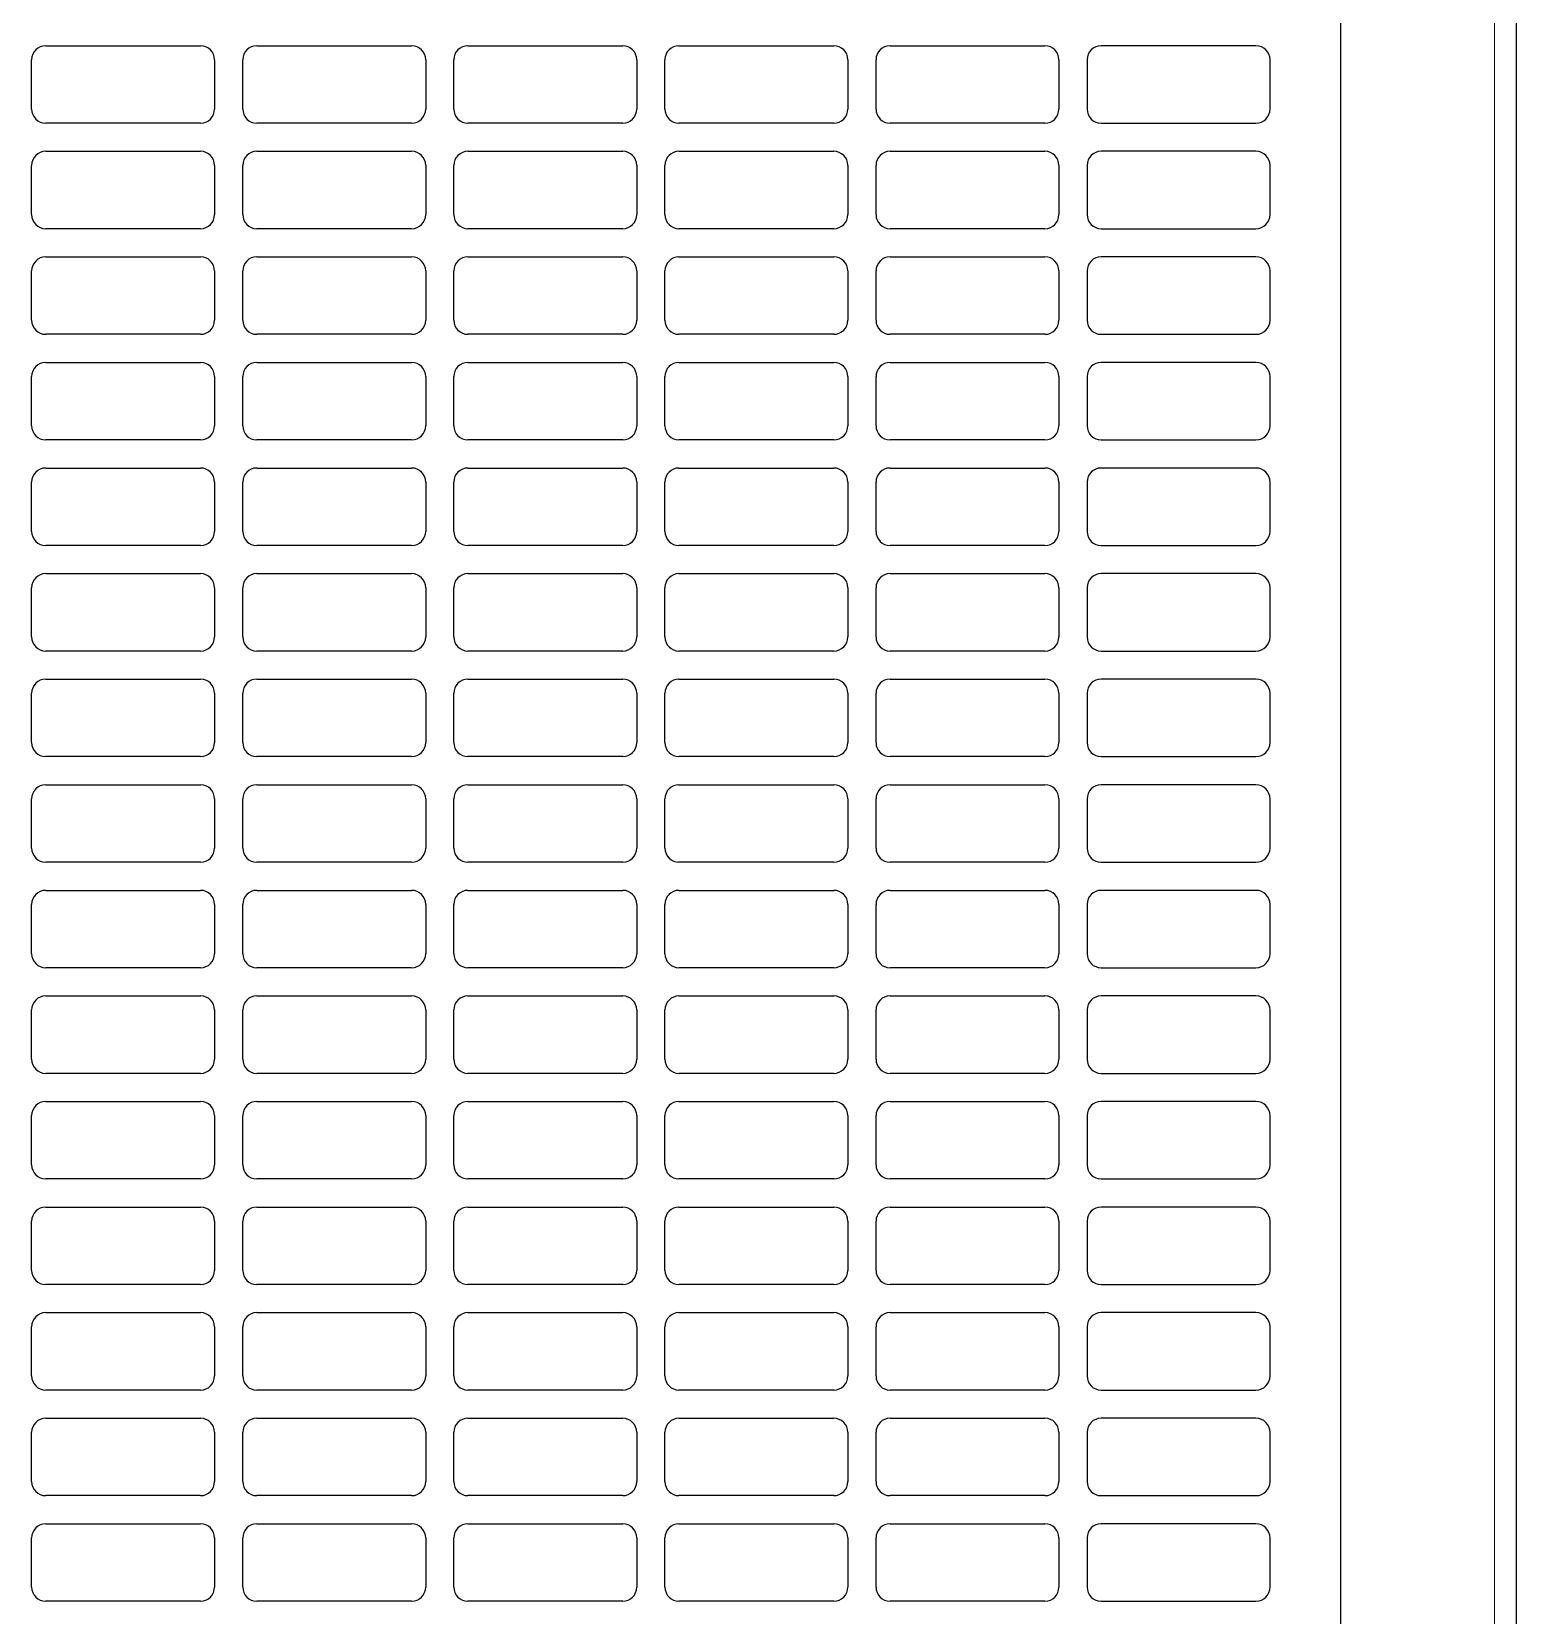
# Model space of a CAD drawing. Header units: millimetres. Extents: x -403 to 1106, y 650 to 1898.
# Drawn here: x 830.3 to 1041.3, y 1057.4 to 1282.4 of the extents above; entities that cross this region are included whole.
import ezdxf

# ---------------------------------------------------------------- set-up
doc = ezdxf.new("R2010")
doc.units = ezdxf.units.MM

msp = doc.modelspace()

# ---------------------------------------------------------------- linework, layer by layer
at = {"color": 7, "linetype": 'Continuous', "lineweight": 25}
for p, q in [((1041.31, 1745.36), (1041.31, 862.36)), ((1016.31, 1716.16), (1016.31, 862.36)), ((832.31, 1280.36), (854.31, 1280.36)), ((862.31, 1280.36), (884.31, 1280.36)), ((892.31, 1280.36), (914.31, 1280.36)), ((922.31, 1280.36), (944.31, 1280.36)), ((952.31, 1280.36), (974.31, 1280.36)), ((1004.31, 1280.36), (982.31, 1280.36)), ((830.31, 1271.36), (830.31, 1278.36)), ((856.31, 1278.36), (856.31, 1271.36)), ((860.31, 1271.36), (860.31, 1278.36)), ((886.31, 1278.36), (886.31, 1271.36)), ((890.31, 1271.36), (890.31, 1278.36)), ((916.31, 1278.36), (916.31, 1271.36)), ((920.31, 1271.36), (920.31, 1278.36)), ((946.31, 1278.36), (946.31, 1271.36)), ((950.31, 1271.36), (950.31, 1278.36)), ((976.31, 1278.36), (976.31, 1271.36)), ((980.31, 1278.36), (980.31, 1271.36)), ((1006.31, 1271.36), (1006.31, 1278.36)), ((854.31, 1269.36), (832.31, 1269.36)), ((884.31, 1269.36), (862.31, 1269.36)), ((914.31, 1269.36), (892.31, 1269.36)), ((944.31, 1269.36), (922.31, 1269.36)), ((974.31, 1269.36), (952.31, 1269.36)), ((982.31, 1269.36), (1004.31, 1269.36)), ((832.31, 1265.36), (854.31, 1265.36)), ((862.31, 1265.36), (884.31, 1265.36)), ((892.31, 1265.36), (914.31, 1265.36)), ((922.31, 1265.36), (944.31, 1265.36)), ((952.31, 1265.36), (974.31, 1265.36)), ((1004.31, 1265.36), (982.31, 1265.36)), ((830.31, 1256.36), (830.31, 1263.36)), ((856.31, 1263.36), (856.31, 1256.36)), ((860.31, 1256.36), (860.31, 1263.36)), ((886.31, 1263.36), (886.31, 1256.36)), ((890.31, 1256.36), (890.31, 1263.36)), ((916.31, 1263.36), (916.31, 1256.36)), ((920.31, 1256.36), (920.31, 1263.36)), ((946.31, 1263.36), (946.31, 1256.36)), ((950.31, 1256.36), (950.31, 1263.36)), ((976.31, 1263.36), (976.31, 1256.36)), ((980.31, 1263.36), (980.31, 1256.36)), ((1006.31, 1256.36), (1006.31, 1263.36)), ((854.31, 1254.36), (832.31, 1254.36)), ((884.31, 1254.36), (862.31, 1254.36)), ((914.31, 1254.36), (892.31, 1254.36)), ((944.31, 1254.36), (922.31, 1254.36)), ((974.31, 1254.36), (952.31, 1254.36)), ((982.31, 1254.36), (1004.31, 1254.36)), ((832.31, 1250.36), (854.31, 1250.36)), ((862.31, 1250.36), (884.31, 1250.36)), ((892.31, 1250.36), (914.31, 1250.36)), ((922.31, 1250.36), (944.31, 1250.36)), ((952.31, 1250.36), (974.31, 1250.36)), ((1004.31, 1250.36), (982.31, 1250.36)), ((830.31, 1241.36), (830.31, 1248.36)), ((856.31, 1248.36), (856.31, 1241.36)), ((860.31, 1241.36), (860.31, 1248.36)), ((886.31, 1248.36), (886.31, 1241.36)), ((890.31, 1241.36), (890.31, 1248.36)), ((916.31, 1248.36), (916.31, 1241.36)), ((920.31, 1241.36), (920.31, 1248.36)), ((946.31, 1248.36), (946.31, 1241.36)), ((950.31, 1241.36), (950.31, 1248.36)), ((976.31, 1248.36), (976.31, 1241.36)), ((980.31, 1248.36), (980.31, 1241.36)), ((1006.31, 1241.36), (1006.31, 1248.36)), ((854.31, 1239.36), (832.31, 1239.36)), ((884.31, 1239.36), (862.31, 1239.36)), ((914.31, 1239.36), (892.31, 1239.36)), ((944.31, 1239.36), (922.31, 1239.36)), ((974.31, 1239.36), (952.31, 1239.36)), ((982.31, 1239.36), (1004.31, 1239.36)), ((832.31, 1235.36), (854.31, 1235.36)), ((862.31, 1235.36), (884.31, 1235.36)), ((892.31, 1235.36), (914.31, 1235.36)), ((922.31, 1235.36), (944.31, 1235.36)), ((952.31, 1235.36), (974.31, 1235.36)), ((1004.31, 1235.36), (982.31, 1235.36)), ((830.31, 1226.36), (830.31, 1233.36)), ((856.31, 1233.36), (856.31, 1226.36)), ((860.31, 1226.36), (860.31, 1233.36)), ((886.31, 1233.36), (886.31, 1226.36)), ((890.31, 1226.36), (890.31, 1233.36)), ((916.31, 1233.36), (916.31, 1226.36)), ((920.31, 1226.36), (920.31, 1233.36)), ((946.31, 1233.36), (946.31, 1226.36)), ((950.31, 1226.36), (950.31, 1233.36)), ((976.31, 1233.36), (976.31, 1226.36)), ((980.31, 1233.36), (980.31, 1226.36)), ((1006.31, 1226.36), (1006.31, 1233.36)), ((854.31, 1224.36), (832.31, 1224.36)), ((884.31, 1224.36), (862.31, 1224.36)), ((914.31, 1224.36), (892.31, 1224.36)), ((944.31, 1224.36), (922.31, 1224.36)), ((974.31, 1224.36), (952.31, 1224.36)), ((982.31, 1224.36), (1004.31, 1224.36)), ((832.31, 1220.36), (854.31, 1220.36)), ((862.31, 1220.36), (884.31, 1220.36)), ((892.31, 1220.36), (914.31, 1220.36)), ((922.31, 1220.36), (944.31, 1220.36)), ((952.31, 1220.36), (974.31, 1220.36)), ((1004.31, 1220.36), (982.31, 1220.36)), ((830.31, 1211.36), (830.31, 1218.36)), ((856.31, 1218.36), (856.31, 1211.36)), ((860.31, 1211.36), (860.31, 1218.36)), ((886.31, 1218.36), (886.31, 1211.36)), ((890.31, 1211.36), (890.31, 1218.36)), ((916.31, 1218.36), (916.31, 1211.36)), ((920.31, 1211.36), (920.31, 1218.36)), ((946.31, 1218.36), (946.31, 1211.36)), ((950.31, 1211.36), (950.31, 1218.36)), ((976.31, 1218.36), (976.31, 1211.36)), ((980.31, 1218.36), (980.31, 1211.36)), ((1006.31, 1211.36), (1006.31, 1218.36)), ((854.31, 1209.36), (832.31, 1209.36)), ((884.31, 1209.36), (862.31, 1209.36)), ((914.31, 1209.36), (892.31, 1209.36)), ((944.31, 1209.36), (922.31, 1209.36)), ((974.31, 1209.36), (952.31, 1209.36)), ((982.31, 1209.36), (1004.31, 1209.36)), ((832.31, 1205.36), (854.31, 1205.36)), ((862.31, 1205.36), (884.31, 1205.36)), ((892.31, 1205.36), (914.31, 1205.36)), ((922.31, 1205.36), (944.31, 1205.36)), ((952.31, 1205.36), (974.31, 1205.36)), ((1004.31, 1205.36), (982.31, 1205.36)), ((830.31, 1196.36), (830.31, 1203.36)), ((856.31, 1203.36), (856.31, 1196.36)), ((860.31, 1196.36), (860.31, 1203.36)), ((886.31, 1203.36), (886.31, 1196.36)), ((890.31, 1196.36), (890.31, 1203.36)), ((916.31, 1203.36), (916.31, 1196.36)), ((920.31, 1196.36), (920.31, 1203.36)), ((946.31, 1203.36), (946.31, 1196.36)), ((950.31, 1196.36), (950.31, 1203.36)), ((976.31, 1203.36), (976.31, 1196.36)), ((980.31, 1203.36), (980.31, 1196.36)), ((1006.31, 1196.36), (1006.31, 1203.36)), ((854.31, 1194.36), (832.31, 1194.36)), ((884.31, 1194.36), (862.31, 1194.36)), ((914.31, 1194.36), (892.31, 1194.36)), ((944.31, 1194.36), (922.31, 1194.36)), ((974.31, 1194.36), (952.31, 1194.36)), ((982.31, 1194.36), (1004.31, 1194.36)), ((832.31, 1190.36), (854.31, 1190.36)), ((862.31, 1190.36), (884.31, 1190.36)), ((892.31, 1190.36), (914.31, 1190.36)), ((922.31, 1190.36), (944.31, 1190.36)), ((952.31, 1190.36), (974.31, 1190.36)), ((1004.31, 1190.36), (982.31, 1190.36)), ((830.31, 1181.36), (830.31, 1188.36)), ((856.31, 1188.36), (856.31, 1181.36)), ((860.31, 1181.36), (860.31, 1188.36)), ((886.31, 1188.36), (886.31, 1181.36)), ((890.31, 1181.36), (890.31, 1188.36)), ((916.31, 1188.36), (916.31, 1181.36)), ((920.31, 1181.36), (920.31, 1188.36)), ((946.31, 1188.36), (946.31, 1181.36)), ((950.31, 1181.36), (950.31, 1188.36)), ((976.31, 1188.36), (976.31, 1181.36)), ((980.31, 1188.36), (980.31, 1181.36)), ((1006.31, 1181.36), (1006.31, 1188.36)), ((854.31, 1179.36), (832.31, 1179.36)), ((884.31, 1179.36), (862.31, 1179.36)), ((914.31, 1179.36), (892.31, 1179.36)), ((944.31, 1179.36), (922.31, 1179.36)), ((974.31, 1179.36), (952.31, 1179.36)), ((982.31, 1179.36), (1004.31, 1179.36)), ((832.31, 1175.36), (854.31, 1175.36)), ((862.31, 1175.36), (884.31, 1175.36)), ((892.31, 1175.36), (914.31, 1175.36)), ((922.31, 1175.36), (944.31, 1175.36)), ((952.31, 1175.36), (974.31, 1175.36)), ((1004.31, 1175.36), (982.31, 1175.36)), ((830.31, 1166.36), (830.31, 1173.36)), ((856.31, 1173.36), (856.31, 1166.36)), ((860.31, 1166.36), (860.31, 1173.36)), ((886.31, 1173.36), (886.31, 1166.36)), ((890.31, 1166.36), (890.31, 1173.36)), ((916.31, 1173.36), (916.31, 1166.36)), ((920.31, 1166.36), (920.31, 1173.36)), ((946.31, 1173.36), (946.31, 1166.36)), ((950.31, 1166.36), (950.31, 1173.36)), ((976.31, 1173.36), (976.31, 1166.36)), ((980.31, 1173.36), (980.31, 1166.36)), ((1006.31, 1166.36), (1006.31, 1173.36)), ((854.31, 1164.36), (832.31, 1164.36)), ((884.31, 1164.36), (862.31, 1164.36)), ((914.31, 1164.36), (892.31, 1164.36)), ((944.31, 1164.36), (922.31, 1164.36)), ((974.31, 1164.36), (952.31, 1164.36)), ((982.31, 1164.36), (1004.31, 1164.36)), ((832.31, 1160.36), (854.31, 1160.36)), ((862.31, 1160.36), (884.31, 1160.36)), ((892.31, 1160.36), (914.31, 1160.36)), ((922.31, 1160.36), (944.31, 1160.36)), ((952.31, 1160.36), (974.31, 1160.36)), ((1004.31, 1160.36), (982.31, 1160.36)), ((830.31, 1151.36), (830.31, 1158.36)), ((856.31, 1158.36), (856.31, 1151.36)), ((860.31, 1151.36), (860.31, 1158.36)), ((886.31, 1158.36), (886.31, 1151.36)), ((890.31, 1151.36), (890.31, 1158.36)), ((916.31, 1158.36), (916.31, 1151.36)), ((920.31, 1151.36), (920.31, 1158.36)), ((946.31, 1158.36), (946.31, 1151.36)), ((950.31, 1151.36), (950.31, 1158.36)), ((976.31, 1158.36), (976.31, 1151.36)), ((980.31, 1158.36), (980.31, 1151.36)), ((1006.31, 1151.36), (1006.31, 1158.36)), ((854.31, 1149.36), (832.31, 1149.36)), ((884.31, 1149.36), (862.31, 1149.36)), ((914.31, 1149.36), (892.31, 1149.36)), ((944.31, 1149.36), (922.31, 1149.36)), ((974.31, 1149.36), (952.31, 1149.36)), ((982.31, 1149.36), (1004.31, 1149.36)), ((832.31, 1145.36), (854.31, 1145.36)), ((862.31, 1145.36), (884.31, 1145.36)), ((892.31, 1145.36), (914.31, 1145.36)), ((922.31, 1145.36), (944.31, 1145.36)), ((952.31, 1145.36), (974.31, 1145.36)), ((1004.31, 1145.36), (982.31, 1145.36)), ((830.31, 1136.36), (830.31, 1143.36)), ((856.31, 1143.36), (856.31, 1136.36)), ((860.31, 1136.36), (860.31, 1143.36)), ((886.31, 1143.36), (886.31, 1136.36)), ((890.31, 1136.36), (890.31, 1143.36)), ((916.31, 1143.36), (916.31, 1136.36)), ((920.31, 1136.36), (920.31, 1143.36)), ((946.31, 1143.36), (946.31, 1136.36)), ((950.31, 1136.36), (950.31, 1143.36)), ((976.31, 1143.36), (976.31, 1136.36)), ((980.31, 1143.36), (980.31, 1136.36)), ((1006.31, 1136.36), (1006.31, 1143.36)), ((854.31, 1134.36), (832.31, 1134.36)), ((884.31, 1134.36), (862.31, 1134.36)), ((914.31, 1134.36), (892.31, 1134.36)), ((944.31, 1134.36), (922.31, 1134.36)), ((974.31, 1134.36), (952.31, 1134.36)), ((982.31, 1134.36), (1004.31, 1134.36)), ((832.31, 1130.36), (854.31, 1130.36)), ((862.31, 1130.36), (884.31, 1130.36)), ((892.31, 1130.36), (914.31, 1130.36)), ((922.31, 1130.36), (944.31, 1130.36)), ((952.31, 1130.36), (974.31, 1130.36)), ((1004.31, 1130.36), (982.31, 1130.36)), ((830.31, 1121.36), (830.31, 1128.36)), ((856.31, 1128.36), (856.31, 1121.36)), ((860.31, 1121.36), (860.31, 1128.36)), ((886.31, 1128.36), (886.31, 1121.36)), ((890.31, 1121.36), (890.31, 1128.36)), ((916.31, 1128.36), (916.31, 1121.36)), ((920.31, 1121.36), (920.31, 1128.36)), ((946.31, 1128.36), (946.31, 1121.36)), ((950.31, 1121.36), (950.31, 1128.36)), ((976.31, 1128.36), (976.31, 1121.36)), ((980.31, 1128.36), (980.31, 1121.36)), ((1006.31, 1121.36), (1006.31, 1128.36)), ((854.31, 1119.36), (832.31, 1119.36)), ((884.31, 1119.36), (862.31, 1119.36)), ((914.31, 1119.36), (892.31, 1119.36)), ((944.31, 1119.36), (922.31, 1119.36)), ((974.31, 1119.36), (952.31, 1119.36)), ((982.31, 1119.36), (1004.31, 1119.36)), ((832.31, 1115.36), (854.31, 1115.36)), ((862.31, 1115.36), (884.31, 1115.36)), ((892.31, 1115.36), (914.31, 1115.36)), ((922.31, 1115.36), (944.31, 1115.36)), ((952.31, 1115.36), (974.31, 1115.36)), ((1004.31, 1115.36), (982.31, 1115.36)), ((830.31, 1106.36), (830.31, 1113.36)), ((856.31, 1113.36), (856.31, 1106.36)), ((860.31, 1106.36), (860.31, 1113.36)), ((886.31, 1113.36), (886.31, 1106.36)), ((890.31, 1106.36), (890.31, 1113.36)), ((916.31, 1113.36), (916.31, 1106.36)), ((920.31, 1106.36), (920.31, 1113.36)), ((946.31, 1113.36), (946.31, 1106.36)), ((950.31, 1106.36), (950.31, 1113.36)), ((976.31, 1113.36), (976.31, 1106.36)), ((980.31, 1113.36), (980.31, 1106.36)), ((1006.31, 1106.36), (1006.31, 1113.36)), ((854.31, 1104.36), (832.31, 1104.36)), ((884.31, 1104.36), (862.31, 1104.36)), ((914.31, 1104.36), (892.31, 1104.36)), ((944.31, 1104.36), (922.31, 1104.36)), ((974.31, 1104.36), (952.31, 1104.36)), ((982.31, 1104.36), (1004.31, 1104.36)), ((832.31, 1100.36), (854.31, 1100.36)), ((862.31, 1100.36), (884.31, 1100.36)), ((892.31, 1100.36), (914.31, 1100.36)), ((922.31, 1100.36), (944.31, 1100.36)), ((952.31, 1100.36), (974.31, 1100.36)), ((1004.31, 1100.36), (982.31, 1100.36)), ((830.31, 1091.36), (830.31, 1098.36)), ((856.31, 1098.36), (856.31, 1091.36)), ((860.31, 1091.36), (860.31, 1098.36)), ((886.31, 1098.36), (886.31, 1091.36)), ((890.31, 1091.36), (890.31, 1098.36)), ((916.31, 1098.36), (916.31, 1091.36)), ((920.31, 1091.36), (920.31, 1098.36)), ((946.31, 1098.36), (946.31, 1091.36)), ((950.31, 1091.36), (950.31, 1098.36)), ((976.31, 1098.36), (976.31, 1091.36)), ((980.31, 1098.36), (980.31, 1091.36)), ((1006.31, 1091.36), (1006.31, 1098.36)), ((854.31, 1089.36), (832.31, 1089.36)), ((884.31, 1089.36), (862.31, 1089.36)), ((914.31, 1089.36), (892.31, 1089.36)), ((944.31, 1089.36), (922.31, 1089.36)), ((974.31, 1089.36), (952.31, 1089.36)), ((982.31, 1089.36), (1004.31, 1089.36)), ((832.31, 1085.36), (854.31, 1085.36)), ((862.31, 1085.36), (884.31, 1085.36)), ((892.31, 1085.36), (914.31, 1085.36)), ((922.31, 1085.36), (944.31, 1085.36)), ((952.31, 1085.36), (974.31, 1085.36)), ((1004.31, 1085.36), (982.31, 1085.36)), ((830.31, 1076.36), (830.31, 1083.36)), ((856.31, 1083.36), (856.31, 1076.36)), ((860.31, 1076.36), (860.31, 1083.36)), ((886.31, 1083.36), (886.31, 1076.36)), ((890.31, 1076.36), (890.31, 1083.36)), ((916.31, 1083.36), (916.31, 1076.36)), ((920.31, 1076.36), (920.31, 1083.36)), ((946.31, 1083.36), (946.31, 1076.36)), ((950.31, 1076.36), (950.31, 1083.36)), ((976.31, 1083.36), (976.31, 1076.36)), ((980.31, 1083.36), (980.31, 1076.36)), ((1006.31, 1076.36), (1006.31, 1083.36)), ((854.31, 1074.36), (832.31, 1074.36)), ((884.31, 1074.36), (862.31, 1074.36)), ((914.31, 1074.36), (892.31, 1074.36)), ((944.31, 1074.36), (922.31, 1074.36)), ((974.31, 1074.36), (952.31, 1074.36)), ((982.31, 1074.36), (1004.31, 1074.36)), ((832.31, 1070.36), (854.31, 1070.36)), ((862.31, 1070.36), (884.31, 1070.36)), ((892.31, 1070.36), (914.31, 1070.36)), ((922.31, 1070.36), (944.31, 1070.36)), ((952.31, 1070.36), (974.31, 1070.36)), ((1004.31, 1070.36), (982.31, 1070.36)), ((830.31, 1061.36), (830.31, 1068.36)), ((856.31, 1068.36), (856.31, 1061.36)), ((860.31, 1061.36), (860.31, 1068.36)), ((886.31, 1068.36), (886.31, 1061.36)), ((890.31, 1061.36), (890.31, 1068.36)), ((916.31, 1068.36), (916.31, 1061.36)), ((920.31, 1061.36), (920.31, 1068.36)), ((946.31, 1068.36), (946.31, 1061.36)), ((950.31, 1061.36), (950.31, 1068.36)), ((976.31, 1068.36), (976.31, 1061.36)), ((980.31, 1068.36), (980.31, 1061.36)), ((1006.31, 1061.36), (1006.31, 1068.36)), ((854.31, 1059.36), (832.31, 1059.36)), ((884.31, 1059.36), (862.31, 1059.36)), ((914.31, 1059.36), (892.31, 1059.36)), ((944.31, 1059.36), (922.31, 1059.36)), ((974.31, 1059.36), (952.31, 1059.36)), ((982.31, 1059.36), (1004.31, 1059.36))]:
    msp.add_line(p, q, dxfattribs=at)
at = {"color": 8, "linetype": 'Continuous', "lineweight": 18}
msp.add_line((1038.21, 1716.16), (1038.21, 862.36), dxfattribs=at)
at = {"color": 7, "linetype": 'Continuous', "lineweight": 25}
for centre, start, end in [((832.31, 1278.36), 90, 180), ((854.31, 1278.36), 0, 90), ((862.31, 1278.36), 90, 180), ((884.31, 1278.36), 0, 90), ((892.31, 1278.36), 90, 180), ((914.31, 1278.36), 0, 90), ((922.31, 1278.36), 90, 180), ((944.31, 1278.36), 0, 90), ((952.31, 1278.36), 90, 180), ((974.31, 1278.36), 360, 90), ((982.31, 1278.36), 90, 180), ((1004.31, 1278.36), 0, 90), ((832.31, 1271.36), 180, 270), ((854.31, 1271.36), 270, 360), ((862.31, 1271.36), 180, 270), ((884.31, 1271.36), 270, 0), ((892.31, 1271.36), 180, 270), ((914.31, 1271.36), 270, 0), ((922.31, 1271.36), 180, 270), ((944.31, 1271.36), 270, 360), ((952.31, 1271.36), 180, 270), ((974.31, 1271.36), 270, 360), ((982.31, 1271.36), 180, 270), ((1004.31, 1271.36), 270, 0), ((832.31, 1263.36), 90, 180), ((854.31, 1263.36), 0, 90), ((862.31, 1263.36), 90, 180), ((884.31, 1263.36), 0, 90), ((892.31, 1263.36), 90, 180), ((914.31, 1263.36), 0, 90), ((922.31, 1263.36), 90, 180), ((944.31, 1263.36), 0, 90), ((952.31, 1263.36), 90, 180), ((974.31, 1263.36), 0, 90), ((982.31, 1263.36), 90, 180), ((1004.31, 1263.36), 0, 90), ((832.31, 1256.36), 180, 270), ((854.31, 1256.36), 270, 0), ((862.31, 1256.36), 180, 270), ((884.31, 1256.36), 270, 360), ((892.31, 1256.36), 180, 270), ((914.31, 1256.36), 270, 360), ((922.31, 1256.36), 180, 270), ((944.31, 1256.36), 270, 0), ((952.31, 1256.36), 180, 270), ((974.31, 1256.36), 270, 0), ((982.31, 1256.36), 180, 270), ((1004.31, 1256.36), 270, 0), ((832.31, 1248.36), 90, 180), ((854.31, 1248.36), 0, 90), ((862.31, 1248.36), 90, 180), ((884.31, 1248.36), 0, 90), ((892.31, 1248.36), 90, 180), ((914.31, 1248.36), 0, 90), ((922.31, 1248.36), 90, 180), ((944.31, 1248.36), 0, 90), ((952.31, 1248.36), 90, 180), ((974.31, 1248.36), 0, 90), ((982.31, 1248.36), 90, 180), ((1004.31, 1248.36), 0, 90), ((832.31, 1241.36), 180, 270), ((854.31, 1241.36), 270, 0), ((862.31, 1241.36), 180, 270), ((884.31, 1241.36), 270, 0), ((892.31, 1241.36), 180, 270), ((914.31, 1241.36), 270, 0), ((922.31, 1241.36), 180, 270), ((944.31, 1241.36), 270, 0), ((952.31, 1241.36), 180, 270), ((974.31, 1241.36), 270, 0), ((982.31, 1241.36), 180, 270), ((1004.31, 1241.36), 270, 0), ((832.31, 1233.36), 90, 180), ((854.31, 1233.36), 0, 90), ((862.31, 1233.36), 90, 180), ((884.31, 1233.36), 0, 90), ((892.31, 1233.36), 90, 180), ((914.31, 1233.36), 0, 90), ((922.31, 1233.36), 90, 180), ((944.31, 1233.36), 0, 90), ((952.31, 1233.36), 90, 180), ((974.31, 1233.36), 0, 90), ((982.31, 1233.36), 90, 180), ((1004.31, 1233.36), 0, 90), ((832.31, 1226.36), 180, 270), ((854.31, 1226.36), 270, 0), ((862.31, 1226.36), 180, 270), ((884.31, 1226.36), 270, 0), ((892.31, 1226.36), 180, 270), ((914.31, 1226.36), 270, 0), ((922.31, 1226.36), 180, 270), ((944.31, 1226.36), 270, 0), ((952.31, 1226.36), 180, 270), ((974.31, 1226.36), 270, 0), ((982.31, 1226.36), 180, 270), ((1004.31, 1226.36), 270, 0), ((832.31, 1218.36), 90, 180), ((854.31, 1218.36), 0, 90), ((862.31, 1218.36), 90, 180), ((884.31, 1218.36), 0, 90), ((892.31, 1218.36), 90, 180), ((914.31, 1218.36), 0, 90), ((922.31, 1218.36), 90, 180), ((944.31, 1218.36), 0, 90), ((952.31, 1218.36), 90, 180), ((974.31, 1218.36), 0, 90), ((982.31, 1218.36), 90, 180), ((1004.31, 1218.36), 0, 90), ((832.31, 1211.36), 180, 270), ((854.31, 1211.36), 270, 0), ((862.31, 1211.36), 180, 270), ((884.31, 1211.36), 270, 0), ((892.31, 1211.36), 180, 270), ((914.31, 1211.36), 270, 0), ((922.31, 1211.36), 180, 270), ((944.31, 1211.36), 270, 0), ((952.31, 1211.36), 180, 270), ((974.31, 1211.36), 270, 0), ((982.31, 1211.36), 180, 270), ((1004.31, 1211.36), 270, 0), ((832.31, 1203.36), 90, 180), ((854.31, 1203.36), 0, 90), ((862.31, 1203.36), 90, 180), ((884.31, 1203.36), 0, 90), ((892.31, 1203.36), 90, 180), ((914.31, 1203.36), 0, 90), ((922.31, 1203.36), 90, 180), ((944.31, 1203.36), 0, 90), ((952.31, 1203.36), 90, 180), ((974.31, 1203.36), 0, 90), ((982.31, 1203.36), 90, 180), ((1004.31, 1203.36), 0, 90), ((832.31, 1196.36), 180, 270), ((854.31, 1196.36), 270, 0), ((862.31, 1196.36), 180, 270), ((884.31, 1196.36), 270, 0), ((892.31, 1196.36), 180, 270), ((914.31, 1196.36), 270, 0), ((922.31, 1196.36), 180, 270), ((944.31, 1196.36), 270, 0), ((952.31, 1196.36), 180, 270), ((974.31, 1196.36), 270, 360), ((982.31, 1196.36), 180, 270), ((1004.31, 1196.36), 270, 0), ((832.31, 1188.36), 90, 180), ((854.31, 1188.36), 0, 90), ((862.31, 1188.36), 90, 180), ((884.31, 1188.36), 0, 90), ((892.31, 1188.36), 90, 180), ((914.31, 1188.36), 0, 90), ((922.31, 1188.36), 90, 180), ((944.31, 1188.36), 0, 90), ((952.31, 1188.36), 90, 180), ((974.31, 1188.36), 0, 90), ((982.31, 1188.36), 90, 180), ((1004.31, 1188.36), 0, 90), ((832.31, 1181.36), 180, 270), ((854.31, 1181.36), 270, 0), ((862.31, 1181.36), 180, 270), ((884.31, 1181.36), 270, 360), ((892.31, 1181.36), 180, 270), ((914.31, 1181.36), 270, 0), ((922.31, 1181.36), 180, 270), ((944.31, 1181.36), 270, 0), ((952.31, 1181.36), 180, 270), ((974.31, 1181.36), 270, 0), ((982.31, 1181.36), 180, 270), ((1004.31, 1181.36), 270, 0), ((832.31, 1173.36), 90, 180), ((854.31, 1173.36), 0, 90), ((862.31, 1173.36), 90, 180), ((884.31, 1173.36), 0, 90), ((892.31, 1173.36), 90, 180), ((914.31, 1173.36), 0, 90), ((922.31, 1173.36), 90, 180), ((944.31, 1173.36), 0, 90), ((952.31, 1173.36), 90, 180), ((974.31, 1173.36), 0, 90), ((982.31, 1173.36), 90, 180), ((1004.31, 1173.36), 0, 90), ((832.31, 1166.36), 180, 270), ((854.31, 1166.36), 270, 360), ((862.31, 1166.36), 180, 270), ((884.31, 1166.36), 270, 0), ((892.31, 1166.36), 180, 270), ((914.31, 1166.36), 270, 0), ((922.31, 1166.36), 180, 270), ((944.31, 1166.36), 270, 360), ((952.31, 1166.36), 180, 270), ((974.31, 1166.36), 270, 360), ((982.31, 1166.36), 180, 270), ((1004.31, 1166.36), 270, 0), ((832.31, 1158.36), 90, 180), ((854.31, 1158.36), 0, 90), ((862.31, 1158.36), 90, 180), ((884.31, 1158.36), 0, 90), ((892.31, 1158.36), 90, 180), ((914.31, 1158.36), 0, 90), ((922.31, 1158.36), 90, 180), ((944.31, 1158.36), 0, 90), ((952.31, 1158.36), 90, 180), ((974.31, 1158.36), 0, 90), ((982.31, 1158.36), 90, 180), ((1004.31, 1158.36), 0, 90), ((832.31, 1151.36), 180, 270), ((854.31, 1151.36), 270, 0), ((862.31, 1151.36), 180, 270), ((884.31, 1151.36), 270, 0), ((892.31, 1151.36), 180, 270), ((914.31, 1151.36), 270, 360), ((922.31, 1151.36), 180, 270), ((944.31, 1151.36), 270, 0), ((952.31, 1151.36), 180, 270), ((974.31, 1151.36), 270, 0), ((982.31, 1151.36), 180, 270), ((1004.31, 1151.36), 270, 0), ((832.31, 1143.36), 90, 180), ((854.31, 1143.36), 0, 90), ((862.31, 1143.36), 90, 180), ((884.31, 1143.36), 0, 90), ((892.31, 1143.36), 90, 180), ((914.31, 1143.36), 0, 90), ((922.31, 1143.36), 90, 180), ((944.31, 1143.36), 0, 90), ((952.31, 1143.36), 90, 180), ((974.31, 1143.36), 0, 90), ((982.31, 1143.36), 90, 180), ((1004.31, 1143.36), 0, 90), ((832.31, 1136.36), 180, 270), ((854.31, 1136.36), 270, 360), ((862.31, 1136.36), 180, 270), ((884.31, 1136.36), 270, 0), ((892.31, 1136.36), 180, 270), ((914.31, 1136.36), 270, 0), ((922.31, 1136.36), 180, 270), ((944.31, 1136.36), 270, 0), ((952.31, 1136.36), 180, 270), ((974.31, 1136.36), 270, 0), ((982.31, 1136.36), 180, 270), ((1004.31, 1136.36), 270, 0), ((832.31, 1128.36), 90, 180), ((854.31, 1128.36), 0, 90), ((862.31, 1128.36), 90, 180), ((884.31, 1128.36), 0, 90), ((892.31, 1128.36), 90, 180), ((914.31, 1128.36), 0, 90), ((922.31, 1128.36), 90, 180), ((944.31, 1128.36), 360, 90), ((952.31, 1128.36), 90, 180), ((974.31, 1128.36), 0, 90), ((982.31, 1128.36), 90, 180), ((1004.31, 1128.36), 0, 90), ((832.31, 1121.36), 180, 270), ((854.31, 1121.36), 270, 0), ((862.31, 1121.36), 180, 270), ((884.31, 1121.36), 270, 0), ((892.31, 1121.36), 180, 270), ((914.31, 1121.36), 270, 0), ((922.31, 1121.36), 180, 270), ((944.31, 1121.36), 270, 360), ((952.31, 1121.36), 180, 270), ((974.31, 1121.36), 270, 0), ((982.31, 1121.36), 180, 270), ((1004.31, 1121.36), 270, 0), ((832.31, 1113.36), 90, 180), ((854.31, 1113.36), 0, 90), ((862.31, 1113.36), 90, 180), ((884.31, 1113.36), 0, 90), ((892.31, 1113.36), 90, 180), ((914.31, 1113.36), 0, 90), ((922.31, 1113.36), 90, 180), ((944.31, 1113.36), 0, 90), ((952.31, 1113.36), 90, 180), ((974.31, 1113.36), 0, 90), ((982.31, 1113.36), 90, 180), ((1004.31, 1113.36), 0, 90), ((832.31, 1106.36), 180, 270), ((854.31, 1106.36), 270, 0), ((862.31, 1106.36), 180, 270), ((884.31, 1106.36), 270, 0), ((892.31, 1106.36), 180, 270), ((914.31, 1106.36), 270, 0), ((922.31, 1106.36), 180, 270), ((944.31, 1106.36), 270, 0), ((952.31, 1106.36), 180, 270), ((974.31, 1106.36), 270, 0), ((982.31, 1106.36), 180, 270), ((1004.31, 1106.36), 270, 0), ((832.31, 1098.36), 90, 180), ((854.31, 1098.36), 0, 90), ((862.31, 1098.36), 90, 180), ((884.31, 1098.36), 0, 90), ((892.31, 1098.36), 90, 180), ((914.31, 1098.36), 0, 90), ((922.31, 1098.36), 90, 180), ((944.31, 1098.36), 0, 90), ((952.31, 1098.36), 90, 180), ((974.31, 1098.36), 0, 90), ((982.31, 1098.36), 90, 180), ((1004.31, 1098.36), 0, 90), ((832.31, 1091.36), 180, 270), ((854.31, 1091.36), 270, 0), ((862.31, 1091.36), 180, 270), ((884.31, 1091.36), 270, 0), ((892.31, 1091.36), 180, 270), ((914.31, 1091.36), 270, 0), ((922.31, 1091.36), 180, 270), ((944.31, 1091.36), 270, 0), ((952.31, 1091.36), 180, 270), ((974.31, 1091.36), 270, 0), ((982.31, 1091.36), 180, 270), ((1004.31, 1091.36), 270, 0), ((832.31, 1083.36), 90, 180), ((854.31, 1083.36), 0, 90), ((862.31, 1083.36), 90, 180), ((884.31, 1083.36), 0, 90), ((892.31, 1083.36), 90, 180), ((914.31, 1083.36), 0, 90), ((922.31, 1083.36), 90, 180), ((944.31, 1083.36), 0, 90), ((952.31, 1083.36), 90, 180), ((974.31, 1083.36), 0, 90), ((982.31, 1083.36), 90, 180), ((1004.31, 1083.36), 0, 90), ((832.31, 1076.36), 180, 270), ((854.31, 1076.36), 270, 0), ((862.31, 1076.36), 180, 270), ((884.31, 1076.36), 270, 0), ((892.31, 1076.36), 180, 270), ((914.31, 1076.36), 270, 0), ((922.31, 1076.36), 180, 270), ((944.31, 1076.36), 270, 0), ((952.31, 1076.36), 180, 270), ((974.31, 1076.36), 270, 0), ((982.31, 1076.36), 180, 270), ((1004.31, 1076.36), 270, 0), ((832.31, 1068.36), 90, 180), ((854.31, 1068.36), 0, 90), ((862.31, 1068.36), 90, 180), ((884.31, 1068.36), 0, 90), ((892.31, 1068.36), 90, 180), ((914.31, 1068.36), 0, 90), ((922.31, 1068.36), 90, 180), ((944.31, 1068.36), 0, 90), ((952.31, 1068.36), 90, 180), ((974.31, 1068.36), 0, 90), ((982.31, 1068.36), 90, 180), ((1004.31, 1068.36), 0, 90), ((832.31, 1061.36), 180, 270), ((854.31, 1061.36), 270, 0), ((862.31, 1061.36), 180, 270), ((884.31, 1061.36), 270, 0), ((892.31, 1061.36), 180, 270), ((914.31, 1061.36), 270, 0), ((922.31, 1061.36), 180, 270), ((944.31, 1061.36), 270, 0), ((952.31, 1061.36), 180, 270), ((974.31, 1061.36), 270, 0), ((982.31, 1061.36), 180, 270), ((1004.31, 1061.36), 270, 0)]:
    msp.add_arc(centre, 2, start, end, dxfattribs=at)

doc.saveas('drawing.dxf')
